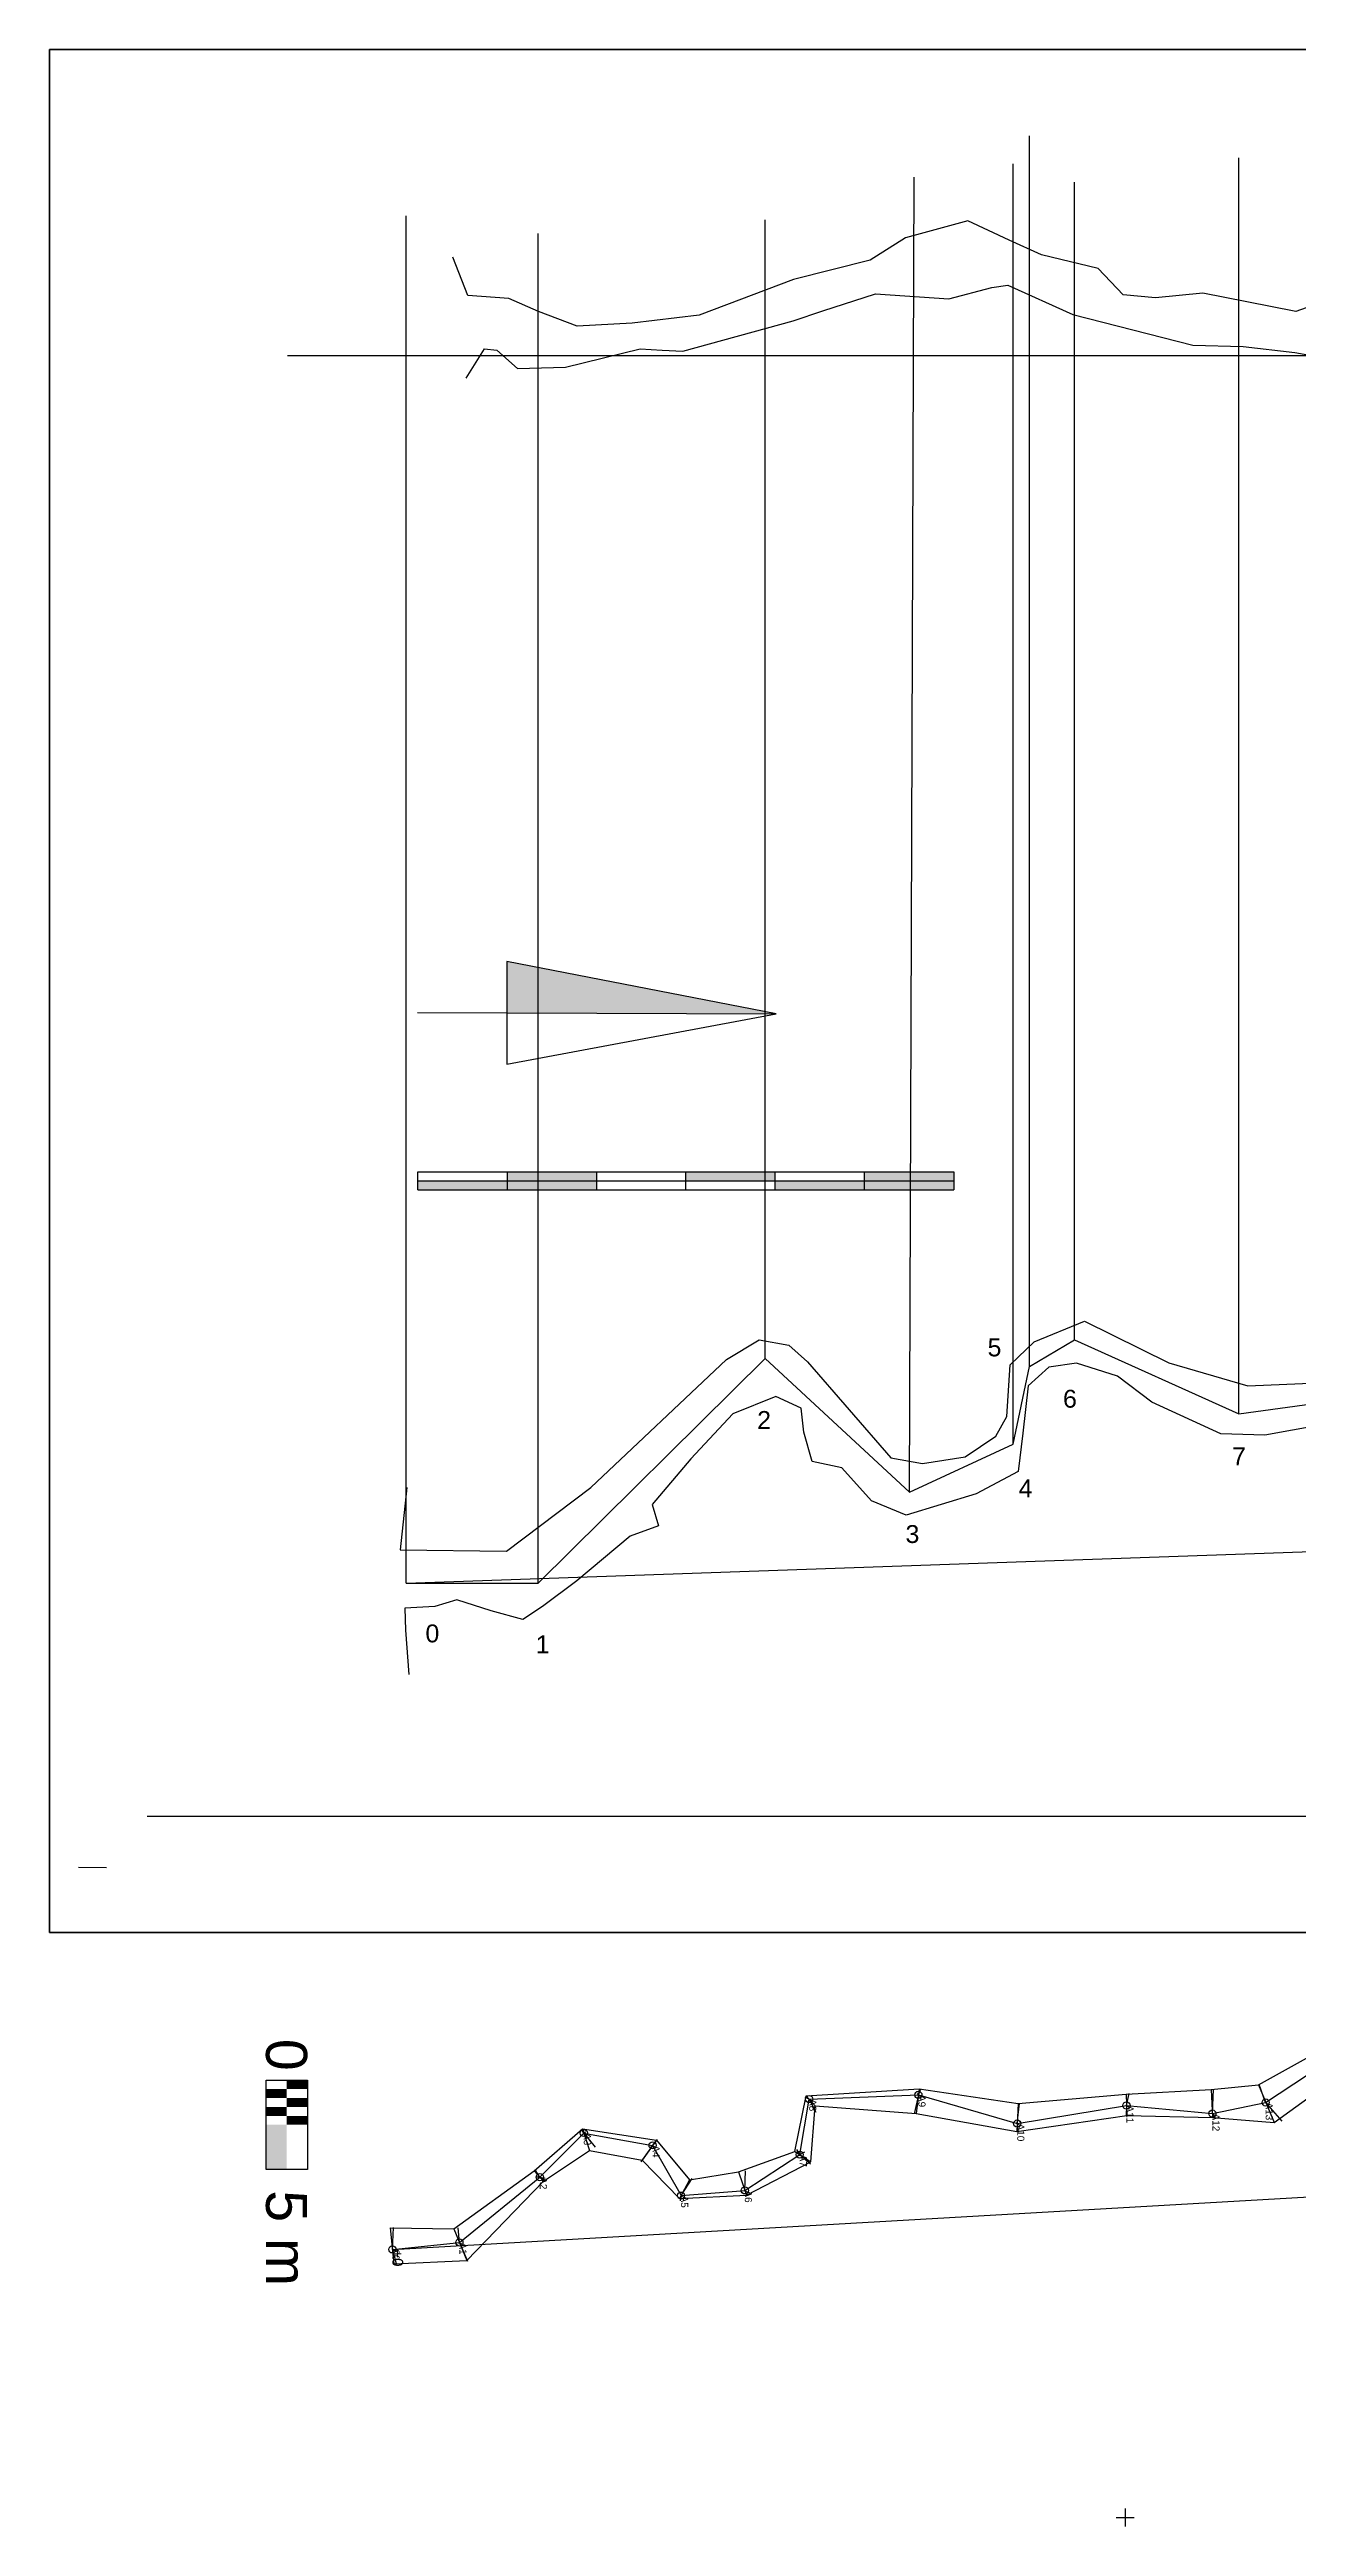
# Model space of a CAD drawing. Header units: inches. Extents: x 3 to 499, y -29 to 111.
# Drawn here: x 2.8 to 72.6, y -29.2 to 109.3 of the extents above; entities that cross this region are included whole.
import ezdxf

# ---------------------------------------------------------------- set-up
doc = ezdxf.new("R2010")
doc.units = ezdxf.units.IN
doc.header["$MEASUREMENT"] = 0
for name, color, linetype in [('Balme de Valfin', 92, 'Continuous'), ('CHEMINEMENTS', 1, 'Continuous'), ('CONTOURS_LARGEURS', 3, 'Continuous'), ('ECHELLE', 7, 'Continuous'), ('LARGEURS', 4, 'Continuous'), ('Paroits', 232, 'Continuous'), ('PDF _Images', 7, 'Continuous'), ('Points', 162, 'Continuous'), ('PROFONDEURS', 2, 'Continuous'), ('QUADRILLAGE', 9, 'Continuous'), ('RADIALES', 9, 'Continuous'), ('STATIONS', 7, 'Continuous')]:
    doc.layers.add(name, color=color, linetype=linetype)
doc.styles.get("Standard").update_dxf_attribs({"font": 'arial.ttf'})
picture_1 = doc.add_image_def('image1.png', size_in_pixel=(1654, 2338))

# ---------------------------------------------------------------- blocks, each defined once
blk = doc.blocks.new('balme Valfin 1')
at = {"layer": 'PDF _Images', "color": 7, "lineweight": 35}
image = blk.add_image(picture_1, insert=(11.694, 0), size_in_units=(8.27, 11.69), rotation=90, dxfattribs=at)
image.dxf.flags = 15

msp = doc.modelspace()

# ---------------------------------------------------------------- hatches: boundary and pattern name
at = {"layer": 'Balme de Valfin'}
h = msp.add_hatch(color=256, dxfattribs=at)
h.dxf.hatch_style = 1
h.paths.add_polyline_path([(28.41, 58.32), (28.41, 55.45), (43.48, 55.4)])
h = msp.add_hatch(color=256, dxfattribs=at)
h.dxf.hatch_style = 1
h.paths.add_polyline_path([(28.43, 46.05), (23.43, 46.05), (23.43, 45.55), (28.43, 45.55)])
h.paths.add_polyline_path([(33.43, 46.05), (28.43, 46.05), (28.43, 45.55), (33.43, 45.55)])
h.paths.add_polyline_path([(33.43, 46.55), (28.43, 46.55), (28.43, 46.05), (33.43, 46.05)])
h.paths.add_polyline_path([(43.43, 46.55), (38.43, 46.55), (38.43, 46.05), (43.43, 46.05)])
h.paths.add_polyline_path([(53.43, 46.55), (48.43, 46.55), (48.43, 46.05), (53.43, 46.05)])
h.paths.add_polyline_path([(48.43, 46.05), (43.43, 46.05), (43.43, 45.55), (48.43, 45.55)])
h.paths.add_polyline_path([(53.43, 46.05), (48.43, 46.05), (48.43, 45.55), (53.43, 45.55)])

# ---------------------------------------------------------------- linework, layer by layer
for p, q in [((57.66, 35.67), (57.66, 104.51)), ((56.75, 31.32), (56.75, 102.94)), ((69.36, 33.01), (69.36, 103.28)), ((50.94, 28.64), (51.2, 102.19)), ((60.18, 37.16), (60.18, 101.91)), ((22.78, 23.55), (22.78, 100.03)), ((42.87, 36.11), (42.87, 99.82)), ((30.17, 23.55), (30.17, 99.04)), ((16.14, 92.23), (217.85, 92.23)), ((22.78, 23.55), (127.23, 27.18)), ((8.29, 10.5), (242.76, 10.5)), ((4.45, 7.65), (6.02, 7.64)), ((22.01, -13.73), (110.84, -8.63))]:
    msp.add_line(p, q)
for p, q in [((43.48, 55.4), (28.41, 58.32)), ((28.41, 58.32), (28.41, 52.58)), ((23.41, 55.47), (43.48, 55.4)), ((28.41, 52.58), (43.48, 55.4)), ((23.43, 45.55), (23.43, 46.55)), ((23.43, 46.55), (53.43, 46.55)), ((23.43, 46.55), (33.43, 46.55)), ((23.43, 46.55), (28.43, 46.55)), ((23.43, 45.55), (23.43, 46.05)), ((23.43, 46.05), (53.43, 46.05)), ((28.43, 46.55), (28.43, 45.55)), ((33.43, 46.55), (33.43, 45.55)), ((38.43, 45.55), (38.43, 46.55)), ((43.43, 45.55), (43.43, 46.55)), ((48.43, 45.55), (48.43, 46.55)), ((53.43, 46.55), (53.43, 45.55)), ((53.43, 46.05), (53.43, 46.05)), ((23.43, 45.55), (53.43, 45.55)), ((33.43, 45.55), (43.43, 45.55)), ((33.43, 45.55), (38.43, 45.55)), ((43.43, 45.55), (48.43, 45.55))]:
    msp.add_line(p, q, dxfattribs=at)
msp.add_lwpolyline([(22.78, 23.55), (30.17, 23.55), (42.87, 36.11), (50.94, 28.64), (56.75, 31.32), (57.66, 35.67), (60.18, 37.16), (69.36, 33.01), (78.48, 34.26), (87.99, 38.12), (106.35, 30.14), (113.91, 23.02), (121.2, 23.02), (127.23, 27.18), (127.88, 30.43), (135.75, 35.75), (139.65, 47.75), (141.72, 47.77), (143.29, 52.81)], dxfattribs=at)
at = {"layer": 'CHEMINEMENTS'}
for p, q in [((70.87, -5.51), (74.79, -2.92)), ((44.8, -8.43), (45.33, -5.32)), ((45.33, -5.32), (51.44, -5.09)), ((51.44, -5.09), (56.97, -6.69)), ((67.89, -6.13), (70.87, -5.51)), ((56.97, -6.69), (63.08, -5.68)), ((63.08, -5.68), (67.89, -6.13)), ((30.26, -9.69), (32.72, -7.22)), ((32.72, -7.22), (36.57, -7.91)), ((36.57, -7.91), (38.16, -10.72)), ((25.76, -13.34), (30.26, -9.69)), ((41.73, -10.43), (44.8, -8.43)), ((38.16, -10.72), (41.73, -10.43)), ((22.01, -13.73), (25.76, -13.34)), ((22.01, -13.73), (22.01, -13.73))]:
    msp.add_line(p, q, dxfattribs=at)
at = {"layer": 'CONTOURS_LARGEURS'}
for p, q in [((70.47, -4.53), (74.66, -2.2)), ((71.34, -6.63), (74.99, -4.01)), ((44.53, -8.25), (45.17, -5.14)), ((45.17, -5.14), (51.49, -4.74)), ((51.49, -4.74), (57.03, -5.57)), ((57.03, -5.57), (63.06, -5.04)), ((63.06, -5.04), (67.82, -4.78)), ((67.82, -4.78), (70.47, -4.53)), ((45.43, -8.84), (45.66, -5.69)), ((45.66, -5.69), (51.32, -6.12)), ((51.32, -6.12), (56.94, -7.14)), ((56.94, -7.14), (63.1, -6.24)), ((63.1, -6.24), (67.9, -6.35)), ((67.9, -6.35), (71.34, -6.63)), ((29.94, -9.33), (32.65, -6.99)), ((30.46, -9.91), (33.03, -8.2)), ((32.65, -6.99), (36.78, -7.61)), ((33.03, -8.2), (35.98, -8.74)), ((36.78, -7.61), (38.63, -9.83)), ((41.38, -9.4), (44.53, -8.25)), ((25.45, -12.58), (29.94, -9.33)), ((35.98, -8.74), (38.07, -10.89)), ((38.63, -9.83), (41.38, -9.4)), ((41.82, -10.69), (45.43, -8.84)), ((26.18, -14.35), (30.46, -9.91)), ((38.07, -10.89), (41.82, -10.69)), ((21.89, -12.53), (21.89, -12.53)), ((21.89, -12.53), (25.45, -12.58)), ((22.09, -14.53), (26.18, -14.35)), ((22.09, -14.53), (22.09, -14.53))]:
    msp.add_line(p, q, dxfattribs=at)
at = {"layer": 'ECHELLE'}
for p, q in [((14.94, -9.26), (14.94, -4.26)), ((14.94, -4.26), (17.26, -4.26)), ((17.26, -4.26), (17.26, -9.26)), ((17.26, -9.26), (14.94, -9.26))]:
    msp.add_line(p, q, dxfattribs=at)
for points in [[(16.1, -4.76), (16.1, -5.26), (14.94, -4.76), (14.94, -5.26)], [(17.26, -4.26), (17.26, -4.76), (16.1, -4.26), (16.1, -4.76)], [(17.26, -5.26), (17.26, -5.76), (16.1, -5.26), (16.1, -5.76)], [(16.1, -5.76), (16.1, -6.26), (14.94, -5.76), (14.94, -6.26)], [(16.1, -6.76), (16.1, -9.26), (14.94, -6.76), (14.94, -9.26)], [(17.26, -6.26), (17.26, -6.76), (16.1, -6.26), (16.1, -6.76)]]:
    msp.add_solid(points, dxfattribs=at)
at = {"layer": 'LARGEURS'}
for p, q in [((45.17, -5.14), (45.66, -5.69)), ((51.49, -4.74), (51.32, -6.12)), ((63.06, -5.04), (63.1, -6.24)), ((67.82, -4.78), (67.9, -6.35)), ((70.47, -4.53), (71.34, -6.63)), ((57.03, -5.57), (56.94, -7.14)), ((32.65, -6.99), (33.03, -8.2)), ((36.78, -7.61), (35.98, -8.74)), ((44.53, -8.25), (45.43, -8.84)), ((29.94, -9.33), (30.46, -9.91)), ((41.38, -9.4), (41.82, -10.69)), ((38.63, -9.83), (38.07, -10.89)), ((21.89, -12.53), (22.09, -14.53)), ((25.45, -12.58), (26.18, -14.35))]:
    msp.add_line(p, q, dxfattribs=at)
at = {"layer": 'Paroits'}
for points in [[(74.92, 95.53), (72.56, 94.68), (69.81, 95.23), (67.36, 95.71), (64.7, 95.45), (62.9, 95.62), (61.5, 97.09), (58.32, 97.86), (56.52, 98.67), (54.2, 99.75), (50.72, 98.8), (48.74, 97.56), (44.45, 96.48), (39.17, 94.47), (35.43, 94.04), (32.34, 93.87), (30.19, 94.68), (28.52, 95.41), (26.24, 95.58), (25.39, 97.73)], [(26.13, 90.95), (27.16, 92.59), (27.85, 92.52), (29.01, 91.5), (31.69, 91.56), (35.87, 92.59), (37.11, 92.52), (38.27, 92.46), (44.44, 94.17), (46.09, 94.72), (49.04, 95.68), (53.15, 95.4), (55.55, 96.02), (56.45, 96.16), (60.08, 94.51), (66.8, 92.8), (69.61, 92.73), (72.5, 92.39), (74.48, 92.04)], [(22.81, 28.89), (22.45, 25.4), (28.39, 25.34), (33.11, 28.89), (40.7, 36.06), (42.54, 37.16), (44.2, 36.85), (45.24, 35.93), (49.89, 30.55), (51.67, 30.24), (54.06, 30.61), (55.78, 31.77), (56.39, 32.87), (56.57, 35.75), (57.92, 37.04), (60.74, 38.2), (65.45, 35.87), (69.87, 34.59), (75.56, 34.83)], [(76.81, 32.9), (70.82, 31.82), (68.37, 31.9), (64.5, 33.66), (62.58, 35.12), (60.28, 35.85), (58.74, 35.62), (57.59, 34.58), (57.29, 31.94), (57.02, 29.79), (54.68, 28.53), (50.76, 27.34), (48.81, 28.15), (47.15, 30), (45.5, 30.34), (45.04, 31.99), (44.88, 33.33), (43.46, 33.98), (41.05, 33.02), (38.71, 30.49), (36.55, 27.94), (36.9, 26.75), (35.32, 26.18), (32.33, 23.68), (30.41, 22.23), (29.3, 21.5), (27.54, 22), (25.62, 22.61), (24.39, 22.23), (22.71, 22.15), (22.74, 20.92), (22.94, 18.43)]]:
    msp.add_lwpolyline(points, dxfattribs=at)
at = {"layer": 'Points'}
for centre in [(45.33, -5.32), (51.44, -5.09), (63.08, -5.68), (70.87, -5.51), (56.97, -6.69), (67.89, -6.13), (32.72, -7.22), (36.57, -7.91), (44.8, -8.43), (30.26, -9.69), (38.16, -10.72), (41.73, -10.43), (22.01, -13.73), (25.76, -13.34)]:
    msp.add_circle(centre, 0.2, dxfattribs=at)
at = {"layer": 'QUADRILLAGE'}
for p, q in [((62.51, -28.73, 20.02), (63.51, -28.73, 20.02)), ((63.01, -28.23, 20.02), (63.01, -29.23, 20.02))]:
    msp.add_line(p, q, dxfattribs=at)
at = {"layer": 'RADIALES'}
for p, q in [((45.33, -5.32), (45.1, -5.23)), ((45.33, -5.32), (45.3, -5.34)), ((45.33, -5.32), (45.32, -5.31)), ((45.33, -5.32), (45.71, -6.06)), ((51.44, -5.09), (51.2, -6.14)), ((51.44, -5.09), (51.37, -5.01)), ((51.44, -5.09), (51.57, -4.74)), ((51.44, -5.09), (51.46, -5.28)), ((63.08, -5.68), (63.23, -5)), ((67.89, -6.13), (67.95, -4.78)), ((70.87, -5.51), (70.51, -4.5)), ((70.87, -5.51), (70.86, -5.54)), ((70.87, -5.51), (70.9, -5.43)), ((70.87, -5.51), (71.78, -6.56)), ((56.97, -6.69), (56.96, -6.67)), ((56.97, -6.69), (57.09, -5.56)), ((56.97, -6.69), (57.03, -7.18)), ((56.97, -6.69), (56.97, -6.85)), ((63.08, -5.68), (63.07, -6.25)), ((63.08, -5.68), (63.1, -5.7)), ((63.08, -5.68), (63.12, -5.73)), ((67.89, -6.13), (67.87, -6.11)), ((67.89, -6.13), (67.98, -6.37)), ((67.89, -6.13), (67.91, -6.13)), ((32.72, -7.22), (32.6, -7)), ((32.72, -7.22), (32.7, -7.28)), ((32.72, -7.22), (32.82, -7.16)), ((32.72, -7.22), (33.36, -8.02)), ((36.57, -7.91), (35.92, -8.83)), ((36.57, -7.91), (36.46, -7.98)), ((36.57, -7.91), (36.85, -7.59)), ((36.57, -7.91), (36.58, -7.9)), ((44.8, -8.43), (44.63, -8.15)), ((44.8, -8.43), (45.08, -8.28)), ((30.26, -9.69), (30, -9.28)), ((30.26, -9.69), (30.05, -9.69)), ((30.26, -9.69), (30.49, -9.88)), ((30.26, -9.69), (30.56, -9.74)), ((41.73, -10.43), (41.77, -9.34)), ((44.8, -8.43), (45.4, -8.94)), ((44.8, -8.43), (44.8, -8.5)), ((38.16, -10.72), (38.11, -11.01)), ((38.16, -10.72), (38.14, -10.7)), ((38.16, -10.72), (38.78, -9.77)), ((38.16, -10.72), (38.17, -10.74)), ((41.73, -10.43), (41.73, -10.34)), ((41.73, -10.43), (41.86, -10.69)), ((41.73, -10.43), (41.77, -10.47)), ((22.01, -13.73), (22.07, -12.51)), ((22.01, -13.73), (22.04, -13.65)), ((22.01, -13.73), (22.23, -14.51)), ((22.01, -13.73), (22.25, -13.85)), ((25.76, -13.34), (25.7, -12.52)), ((25.76, -13.34), (25.72, -13.14)), ((25.76, -13.34), (25.72, -13.42)), ((25.76, -13.34), (26.21, -14.39))]:
    msp.add_line(p, q, dxfattribs=at)

# ---------------------------------------------------------------- block references
at = {"xscale": 12.7388535, "yscale": 12.7388535, "zscale": 12.7388535}
msp.add_blockref('balme Valfin 1', (2.77, 3.99), dxfattribs=at)

# ---------------------------------------------------------------- texts
at = {"layer": 'ECHELLE'}
for s, p in [('0', (14.94, -1.95)), ('5 m', (14.94, -10.42))]:
    msp.add_text(s, height=2.3, rotation=270, dxfattribs=at).set_placement(p)
at = {"layer": 'Points', "char_height": 1, "attachment_point": 1}
for s, insert in [('5', (55.31, 37.23)), ('6', (59.53, 34.36)), ('2', (42.42, 33.17)), ('7', (68.99, 31.14)), ('4', (57.05, 29.35)), ('3', (50.72, 26.79)), ('0', (23.86, 21.23)), ('1', (30.03, 20.62))]:
    msp.add_mtext_dynamic_manual_height_columns(s, width=2.0214, gutter_width=1, heights=[0], dxfattribs=dict(at, insert=insert))
at = {"layer": 'PROFONDEURS'}
msp.add_text('+0', height=0.6, rotation=270, dxfattribs=at).set_placement((22.01, -13.73))
at = {"layer": 'STATIONS'}
for s, p in [('A8', (45.33, -5.32)), ('A9', (51.44, -5.09)), ('A13', (70.87, -5.51)), ('A10', (56.97, -6.69)), ('A11', (63.08, -5.68)), ('A12', (67.89, -6.13)), ('A3', (32.72, -7.22)), ('A4', (36.57, -7.91)), ('A2', (30.26, -9.69)), ('A7', (44.8, -8.43)), ('A5', (38.16, -10.72)), ('A6', (41.73, -10.43)), ('00', (22.01, -13.73)), ('A1', (25.76, -13.34))]:
    msp.add_text(s, height=0.4, rotation=270, dxfattribs=at).set_placement(p)

doc.saveas('drawing.dxf')
